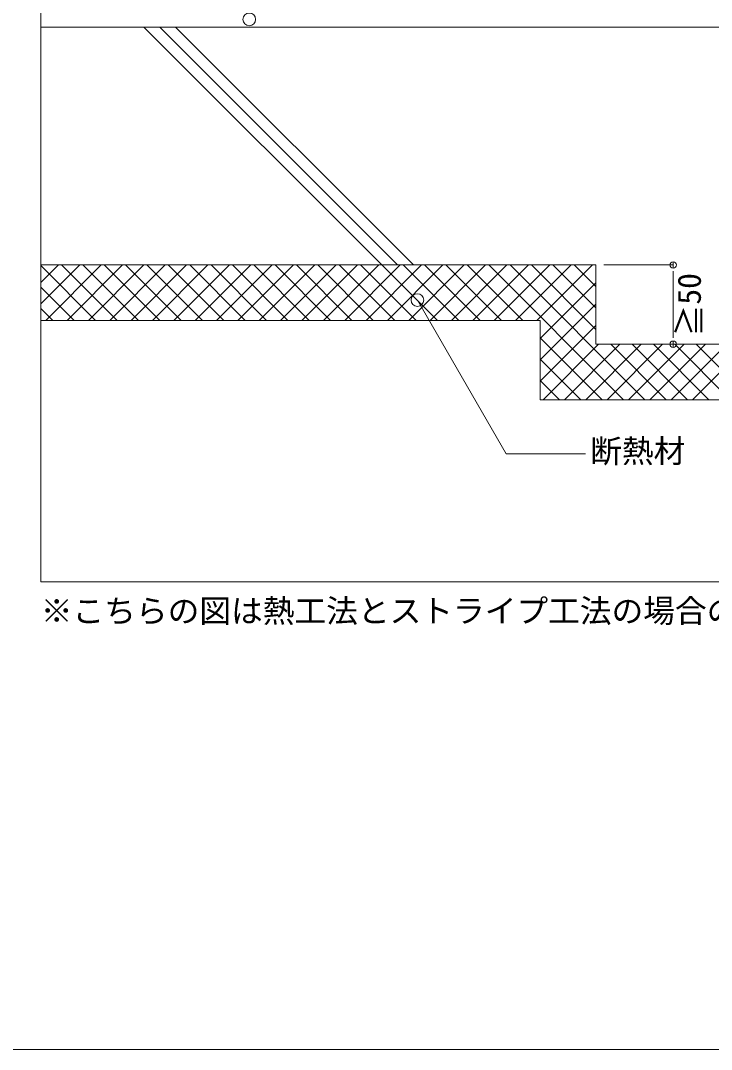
# Model space of a CAD drawing. Units: millimetres, scale not verified. Extents: x -1380 to 1380, y -955 to 955.
# Drawn here: x -913 to -477, y -955 to -306 of the extents above; entities that cross this region are included whole.
import ezdxf
from ezdxf.enums import TextEntityAlignment as Align

# ---------------------------------------------------------------- set-up
doc = ezdxf.new("R2010")
doc.units = ezdxf.units.MM
doc.header["$LTSCALE"] = 3
for name, color, linetype, lineweight in [('0-0_0', 7, 'Continuous', 9), ('0-1_HATCH', 9, 'Continuous', 18), ('0-3_KUTAI', 3, 'Continuous', 18), ('0-5_MOJI', 7, 'Continuous', 18), ('0-7_sunpo', 7, 'Continuous', 18), ('0-9_dannnetu', 6, 'Continuous', 18), ('0-D_WAKU', 7, 'Continuous', 18)]:
    doc.layers.add(name, color=color, linetype=linetype, lineweight=lineweight)
doc.styles.add('ＭＳ ゴシック', font='')
doc.styles.get('ＭＳ ゴシック').set_extended_font_data('MS Gothic')

# ---------------------------------------------------------------- blocks, each defined once
blk = doc.blocks.new('_DOT')
at = {"layer": '0-0_0'}
for p, q in [((-0.5, 0), (-1, 0)), ((0.25, 0), (-0.25, 0))]:
    blk.add_line(p, q, dxfattribs=at)
blk.add_circle((0, 0), 0.25, dxfattribs=at)

msp = doc.modelspace()

# ---------------------------------------------------------------- linework, layer by layer
at = {"layer": '0-0_0', "lineweight": 18}
msp.add_lwpolyline([(899.957, -660.029), (-900.043, -660.029), (-900.043, 539.971), (899.957, 539.971)], close=True, dxfattribs=at)
at = {"layer": '0-1_HATCH'}
for p, q in [((-685.043, -460.029), (-835.043, -310.029)), ((-675.043, -460.029), (-825.043, -310.029)), ((-665.043, -460.029), (-815.043, -310.029)), ((-900.043, -471.147), (-888.924, -460.029)), ((-900.043, -484.617), (-875.454, -460.029)), ((-865.471, -495.029), (-900.043, -460.457)), ((-896.984, -495.029), (-861.984, -460.029)), ((-852.001, -495.029), (-887.001, -460.029)), ((-883.513, -495.029), (-848.513, -460.029)), ((-838.53, -495.029), (-873.53, -460.029)), ((-870.043, -495.029), (-835.043, -460.029)), ((-825.06, -495.029), (-860.06, -460.029)), ((-856.572, -495.029), (-821.572, -460.029)), ((-811.59, -495.029), (-846.59, -460.029)), ((-843.102, -495.029), (-808.102, -460.029)), ((-798.119, -495.029), (-833.119, -460.029)), ((-829.632, -495.029), (-794.632, -460.029)), ((-784.649, -495.029), (-819.649, -460.029)), ((-816.161, -495.029), (-781.161, -460.029)), ((-771.179, -495.029), (-806.179, -460.029)), ((-802.691, -495.029), (-767.691, -460.029)), ((-757.708, -495.029), (-792.708, -460.029)), ((-789.22, -495.029), (-754.22, -460.029)), ((-744.238, -495.029), (-779.238, -460.029)), ((-775.75, -495.029), (-740.75, -460.029)), ((-730.767, -495.029), (-765.767, -460.029)), ((-762.28, -495.029), (-727.28, -460.029)), ((-717.297, -495.029), (-752.297, -460.029)), ((-748.809, -495.029), (-713.809, -460.029)), ((-703.827, -495.029), (-738.827, -460.029)), ((-735.339, -495.029), (-700.339, -460.029)), ((-690.356, -495.029), (-725.356, -460.029)), ((-721.869, -495.029), (-686.869, -460.029)), ((-676.886, -495.029), (-711.886, -460.029)), ((-708.398, -495.029), (-673.398, -460.029)), ((-663.416, -495.029), (-698.416, -460.029)), ((-694.928, -495.029), (-659.928, -460.029)), ((-649.945, -495.029), (-684.945, -460.029)), ((-681.457, -495.029), (-646.457, -460.029)), ((-636.475, -495.029), (-671.475, -460.029)), ((-667.987, -495.029), (-632.987, -460.029)), ((-623.004, -495.029), (-658.004, -460.029)), ((-654.517, -495.029), (-619.517, -460.029)), ((-609.534, -495.029), (-644.534, -460.029)), ((-641.046, -495.029), (-606.046, -460.029)), ((-596.064, -495.029), (-631.064, -460.029)), ((-627.576, -495.029), (-592.576, -460.029)), ((-532.593, -545.029), (-617.593, -460.029)), ((-614.105, -495.029), (-579.105, -460.029)), ((-519.123, -545.029), (-604.123, -460.029)), ((-600.635, -495.029), (-565.635, -460.029)), ((-550.043, -500.638), (-590.652, -460.029)), ((-587.165, -495.029), (-552.165, -460.029)), ((-550.043, -487.168), (-577.182, -460.029)), ((-550.043, -473.697), (-563.712, -460.029)), ((-550.043, -460.227), (-550.241, -460.029)), ((-878.942, -495.029), (-900.043, -473.927)), ((-585.043, -506.377), (-550.043, -471.377)), ((-585.043, -519.847), (-550.043, -484.847)), ((-892.412, -495.029), (-900.043, -487.398)), ((-585.043, -533.318), (-550.043, -498.318)), ((-546.064, -545.029), (-585.043, -506.049)), ((-583.283, -545.029), (-548.283, -510.029)), ((-569.813, -545.029), (-534.813, -510.029)), ((-556.342, -545.029), (-521.342, -510.029)), ((-542.872, -545.029), (-507.872, -510.029)), ((-505.652, -545.029), (-540.652, -510.029)), ((-529.402, -545.029), (-494.402, -510.029)), ((-492.182, -545.029), (-527.182, -510.029)), ((-515.931, -545.029), (-480.931, -510.029)), ((-478.712, -545.029), (-513.712, -510.029)), ((-502.461, -545.029), (-467.461, -510.029)), ((-465.241, -545.029), (-500.241, -510.029)), ((-488.99, -545.029), (-453.99, -510.029)), ((-451.771, -545.029), (-486.771, -510.029)), ((-559.534, -545.029), (-585.043, -519.52)), ((-573.004, -545.029), (-585.043, -532.99))]:
    msp.add_line(p, q, dxfattribs=at)
at = {"layer": '0-3_KUTAI'}
msp.add_line((-900.043, -310.029), (-400.043, -310.029), dxfattribs=at)
msp.add_lwpolyline([(-900.043, -460.029), (-550.043, -460.029), (-550.043, -510.029), (-170.043, -510.029)], dxfattribs=at)
at = {"layer": '0-5_MOJI'}
msp.add_lwpolyline([(-556.557, -579.162), (-606.557, -579.162), (-662.572, -482.14)], dxfattribs=at)
for centre in [(-768.569, -305.036), (-662.572, -482.14)]:
    msp.add_circle(centre, 4, dxfattribs=at)
at = {"layer": '0-7_sunpo'}
for p, q in [((-545.043, -460.029), (-501.231, -460.029)), ((-501.231, -468.029), (-501.231, -502.029)), ((-545.043, -510.029), (-501.231, -510.029))]:
    msp.add_line(p, q, dxfattribs=at)
at = {"layer": '0-9_dannnetu'}
msp.add_lwpolyline([(-900.043, -495.029), (-585.043, -495.029), (-585.043, -545.029), (-157.043, -545.029)], dxfattribs=at)
at = {"layer": '0-D_WAKU'}
msp.add_lwpolyline([(-1380.043, -955.029), (1379.957, -955.029), (1379.957, 954.971), (-1380.043, 954.971)], close=True, dxfattribs=at)

# ---------------------------------------------------------------- block references
at = {"layer": '0-7_sunpo', "xscale": 8, "yscale": 8}
for p, rotation in [((-501.231, -460.029), 90), ((-501.231, -510.029), 270)]:
    msp.add_blockref('_DOT', p, dxfattribs=dict(at, rotation=rotation))

# ---------------------------------------------------------------- texts
at = {"layer": '0-5_MOJI', "style": 'ＭＳ ゴシック'}
for s, p in [('断熱材', (-553.557, -589.162)), ('※こちらの図は熱工法とストライプ工法の場合の形状です。その他の工法については出入隅の形状等一部が異なります。', (-900.043, -690.029))]:
    msp.add_text(s, height=14.66, dxfattribs=at).set_placement(p, align=Align.BOTTOM_LEFT)
at = {"layer": '0-7_sunpo', "style": 'ＭＳ ゴシック'}
msp.add_text('≧50', height=14.66, rotation=90, dxfattribs=at).set_placement((-479.368, -505.029), align=Align.BOTTOM_LEFT)

doc.saveas('drawing.dxf')
